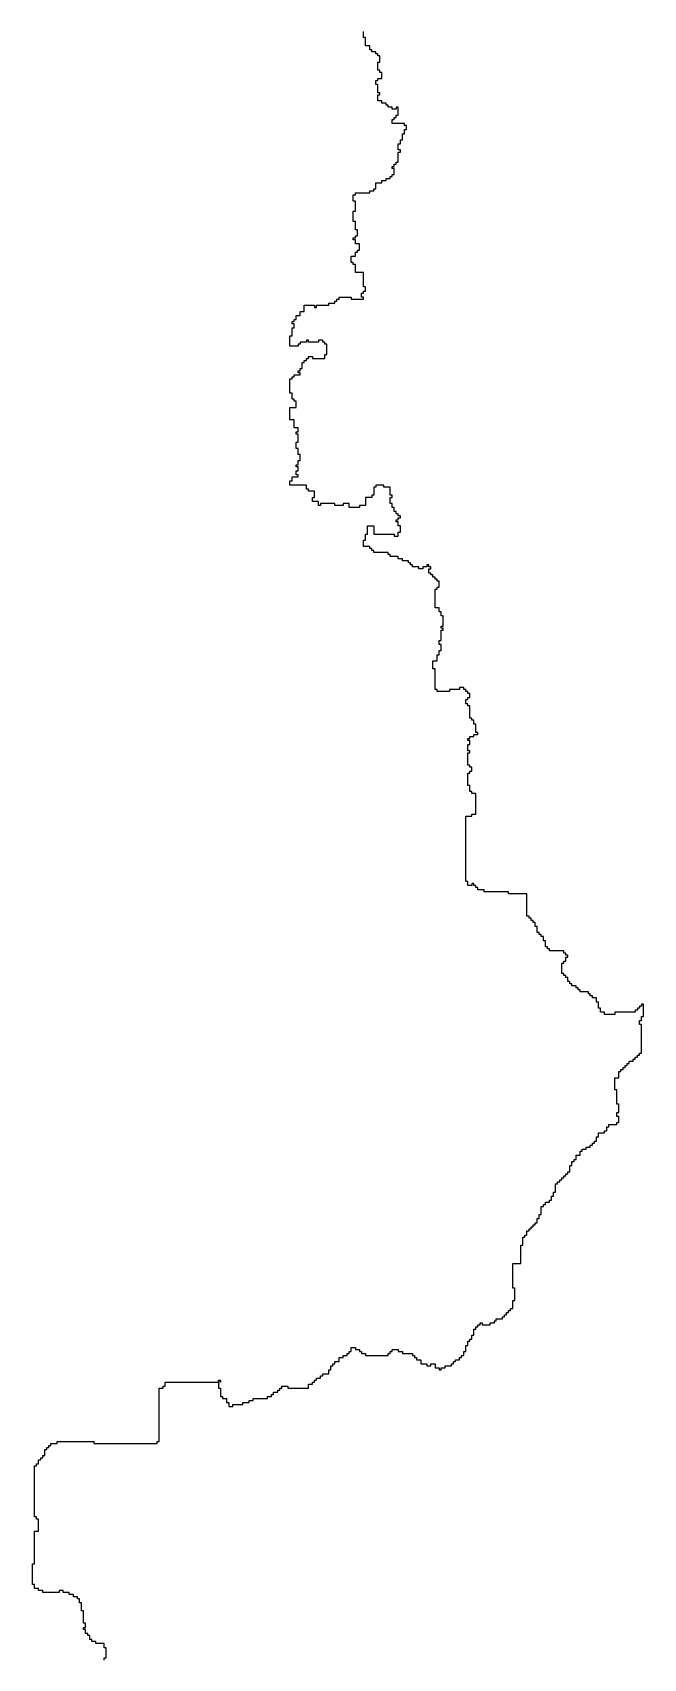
# Model space of a CAD drawing. Header units: inches. Extents: x -98695 to 376223, y 1122520 to 1501782.
# Drawn here: x 75497 to 84720, y 1147066 to 1171612 of the extents above; entities that cross this region are included whole.
import ezdxf

# ---------------------------------------------------------------- set-up
doc = ezdxf.new("R2010")
doc.units = ezdxf.units.IN
doc.header["$MEASUREMENT"] = 0
doc.layers.add('subs1', color=7, linetype='Continuous', true_color=0xc8dcf7)

msp = doc.modelspace()

# ---------------------------------------------------------------- linework, layer by layer
at = {"layer": 'subs1'}
msp.add_polyline3d([(76577, 1147043, 0), (76577, 1147074, 0), (76608, 1147074, 0), (76608, 1147228, 0), (76577, 1147228, 0), (76577, 1147290, 0), (76454, 1147290, 0), (76454, 1147321, 0), (76392, 1147321, 0), (76392, 1147351, 0), (76361, 1147351, 0), (76361, 1147413, 0), (76330, 1147413, 0), (76330, 1147444, 0), (76299, 1147444, 0), (76299, 1147506, 0), (76268, 1147506, 0), (76268, 1147536, 0), (76299, 1147536, 0), (76299, 1147598, 0), (76268, 1147598, 0), (76268, 1147783, 0), (76238, 1147783, 0), (76238, 1147907, 0), (76207, 1147907, 0), (76207, 1147968, 0), (76176, 1147968, 0), (76176, 1147999, 0), (76114, 1147999, 0), (76114, 1148030, 0), (76053, 1148030, 0), (76053, 1148061, 0), (75960, 1148061, 0), (75960, 1148092, 0), (75898, 1148092, 0), (75898, 1148061, 0), (75651, 1148061, 0), (75651, 1148092, 0), (75590, 1148092, 0), (75590, 1148123, 0), (75528, 1148123, 0), (75528, 1148184, 0), (75497, 1148184, 0), (75497, 1148493, 0), (75528, 1148493, 0), (75528, 1148986, 0), (75590, 1148986, 0), (75590, 1149171, 0), (75559, 1149171, 0), (75559, 1149202, 0), (75528, 1149202, 0), (75528, 1149973, 0), (75559, 1149973, 0), (75559, 1150004, 0), (75590, 1150004, 0), (75590, 1150066, 0), (75621, 1150066, 0), (75621, 1150097, 0), (75651, 1150097, 0), (75651, 1150128, 0), (75682, 1150128, 0), (75682, 1150220, 0), (75713, 1150220, 0), (75713, 1150251, 0), (75744, 1150251, 0), (75744, 1150282, 0), (75775, 1150282, 0), (75775, 1150313, 0), (75867, 1150313, 0), (75867, 1150344, 0), (76423, 1150344, 0), (76423, 1150313, 0), (77379, 1150313, 0), (77379, 1150344, 0), (77410, 1150344, 0), (77410, 1151146, 0), (77471, 1151146, 0), (77471, 1151176, 0), (77502, 1151176, 0), (77502, 1151238, 0), (78304, 1151238, 0), (78304, 1151146, 0), (78335, 1151146, 0), (78335, 1151022, 0), (78366, 1151022, 0), (78366, 1150991, 0), (78428, 1150991, 0), (78428, 1150930, 0), (78459, 1150930, 0), (78459, 1150868, 0), (78520, 1150868, 0), (78520, 1150899, 0), (78674, 1150899, 0), (78674, 1150930, 0), (78767, 1150930, 0), (78767, 1150960, 0), (78829, 1150960, 0), (78829, 1150991, 0), (79045, 1150991, 0), (79045, 1151022, 0), (79106, 1151022, 0), (79106, 1151053, 0), (79137, 1151053, 0), (79137, 1151084, 0), (79199, 1151084, 0), (79199, 1151115, 0), (79230, 1151115, 0), (79230, 1151146, 0), (79261, 1151146, 0), (79261, 1151176, 0), (79353, 1151176, 0), (79353, 1151146, 0), (79662, 1151146, 0), (79662, 1151207, 0), (79723, 1151207, 0), (79723, 1151238, 0), (79754, 1151238, 0), (79754, 1151269, 0), (79785, 1151269, 0), (79785, 1151300, 0), (79847, 1151300, 0), (79847, 1151331, 0), (79878, 1151331, 0), (79878, 1151361, 0), (79970, 1151361, 0), (79970, 1151423, 0), (80001, 1151423, 0), (80001, 1151485, 0), (80032, 1151485, 0), (80032, 1151516, 0), (80063, 1151516, 0), (80063, 1151547, 0), (80124, 1151547, 0), (80124, 1151608, 0), (80186, 1151608, 0), (80186, 1151639, 0), (80248, 1151639, 0), (80248, 1151670, 0), (80279, 1151670, 0), (80279, 1151701, 0), (80309, 1151701, 0), (80309, 1151762, 0), (80371, 1151762, 0), (80371, 1151732, 0), (80433, 1151732, 0), (80433, 1151701, 0), (80464, 1151701, 0), (80464, 1151670, 0), (80525, 1151670, 0), (80525, 1151639, 0), (80865, 1151639, 0), (80865, 1151670, 0), (80895, 1151670, 0), (80895, 1151701, 0), (80926, 1151701, 0), (80926, 1151732, 0), (81019, 1151732, 0), (81019, 1151701, 0), (81081, 1151701, 0), (81081, 1151670, 0), (81235, 1151670, 0), (81235, 1151639, 0), (81266, 1151639, 0), (81266, 1151608, 0), (81296, 1151608, 0), (81296, 1151577, 0), (81358, 1151577, 0), (81358, 1151516, 0), (81451, 1151516, 0), (81451, 1151485, 0), (81512, 1151485, 0), (81512, 1151516, 0), (81574, 1151516, 0), (81574, 1151454, 0), (81636, 1151454, 0), (81636, 1151423, 0), (81667, 1151423, 0), (81667, 1151454, 0), (81728, 1151454, 0), (81728, 1151485, 0), (81821, 1151485, 0), (81821, 1151516, 0), (81852, 1151516, 0), (81852, 1151547, 0), (81883, 1151547, 0), (81883, 1151577, 0), (81944, 1151577, 0), (81944, 1151608, 0), (81975, 1151608, 0), (81975, 1151639, 0), (82006, 1151639, 0), (82006, 1151701, 0), (82037, 1151701, 0), (82037, 1151793, 0), (82068, 1151793, 0), (82068, 1151855, 0), (82098, 1151855, 0), (82098, 1151886, 0), (82129, 1151886, 0), (82129, 1151948, 0), (82160, 1151948, 0), (82160, 1152040, 0), (82191, 1152040, 0), (82191, 1152071, 0), (82222, 1152071, 0), (82222, 1152102, 0), (82253, 1152102, 0), (82253, 1152133, 0), (82284, 1152133, 0), (82284, 1152102, 0), (82407, 1152102, 0), (82407, 1152133, 0), (82469, 1152133, 0), (82469, 1152163, 0), (82499, 1152163, 0), (82499, 1152194, 0), (82592, 1152194, 0), (82592, 1152225, 0), (82623, 1152225, 0), (82623, 1152256, 0), (82654, 1152256, 0), (82654, 1152287, 0), (82685, 1152287, 0), (82685, 1152318, 0), (82715, 1152318, 0), (82715, 1152349, 0), (82746, 1152349, 0), (82746, 1152472, 0), (82777, 1152472, 0), (82777, 1152657, 0), (82746, 1152657, 0), (82746, 1153027, 0), (82870, 1153027, 0), (82870, 1153305, 0), (82901, 1153305, 0), (82901, 1153428, 0), (82931, 1153428, 0), (82931, 1153459, 0), (82962, 1153459, 0), (82962, 1153521, 0), (82993, 1153521, 0), (82993, 1153552, 0), (83024, 1153552, 0), (83024, 1153582, 0), (83055, 1153582, 0), (83055, 1153613, 0), (83086, 1153613, 0), (83086, 1153644, 0), (83116, 1153644, 0), (83116, 1153706, 0), (83147, 1153706, 0), (83147, 1153768, 0), (83178, 1153768, 0), (83178, 1153891, 0), (83209, 1153891, 0), (83209, 1153922, 0), (83240, 1153922, 0), (83240, 1153953, 0), (83302, 1153953, 0), (83302, 1153983, 0), (83332, 1153983, 0), (83332, 1154045, 0), (83363, 1154045, 0), (83363, 1154107, 0), (83394, 1154107, 0), (83394, 1154230, 0), (83425, 1154230, 0), (83425, 1154261, 0), (83456, 1154261, 0), (83456, 1154292, 0), (83487, 1154292, 0), (83487, 1154323, 0), (83517, 1154323, 0), (83517, 1154354, 0), (83548, 1154354, 0), (83548, 1154384, 0), (83579, 1154384, 0), (83579, 1154415, 0), (83610, 1154415, 0), (83610, 1154508, 0), (83641, 1154508, 0), (83641, 1154570, 0), (83672, 1154570, 0), (83672, 1154600, 0), (83703, 1154600, 0), (83703, 1154662, 0), (83764, 1154662, 0), (83764, 1154724, 0), (83795, 1154724, 0), (83795, 1154755, 0), (83857, 1154755, 0), (83857, 1154785, 0), (83918, 1154785, 0), (83918, 1154816, 0), (83949, 1154816, 0), (83949, 1154847, 0), (83980, 1154847, 0), (83980, 1154878, 0), (84011, 1154878, 0), (84011, 1154940, 0), (84042, 1154940, 0), (84042, 1155001, 0), (84134, 1155001, 0), (84134, 1155032, 0), (84165, 1155032, 0), (84165, 1155094, 0), (84196, 1155094, 0), (84196, 1155125, 0), (84319, 1155125, 0), (84319, 1155156, 0), (84350, 1155156, 0), (84350, 1155248, 0), (84319, 1155248, 0), (84319, 1155310, 0), (84350, 1155310, 0), (84350, 1155433, 0), (84319, 1155433, 0), (84319, 1155649, 0), (84289, 1155649, 0), (84289, 1155834, 0), (84350, 1155834, 0), (84350, 1155927, 0), (84381, 1155927, 0), (84381, 1155958, 0), (84412, 1155958, 0), (84412, 1155988, 0), (84443, 1155988, 0), (84443, 1156019, 0), (84474, 1156019, 0), (84474, 1156050, 0), (84505, 1156050, 0), (84505, 1156081, 0), (84566, 1156081, 0), (84566, 1156112, 0), (84597, 1156112, 0), (84597, 1156143, 0), (84628, 1156143, 0), (84628, 1156174, 0), (84659, 1156174, 0), (84659, 1156204, 0), (84690, 1156204, 0), (84690, 1156636, 0), (84659, 1156636, 0), (84659, 1156698, 0), (84690, 1156698, 0), (84690, 1156760, 0), (84720, 1156760, 0), (84720, 1156945, 0), (84690, 1156945, 0), (84690, 1156914, 0), (84659, 1156914, 0), (84659, 1156883, 0), (84628, 1156883, 0), (84628, 1156852, 0), (84597, 1156852, 0), (84597, 1156821, 0), (84289, 1156821, 0), (84289, 1156790, 0), (84134, 1156790, 0), (84134, 1156821, 0), (84073, 1156821, 0), (84073, 1156883, 0), (84042, 1156883, 0), (84042, 1156976, 0), (84011, 1156976, 0), (84011, 1157037, 0), (83949, 1157037, 0), (83949, 1157068, 0), (83918, 1157068, 0), (83918, 1157099, 0), (83888, 1157099, 0), (83888, 1157130, 0), (83764, 1157130, 0), (83764, 1157161, 0), (83733, 1157161, 0), (83733, 1157192, 0), (83703, 1157192, 0), (83703, 1157222, 0), (83641, 1157222, 0), (83641, 1157253, 0), (83610, 1157253, 0), (83610, 1157284, 0), (83579, 1157284, 0), (83579, 1157346, 0), (83548, 1157346, 0), (83548, 1157377, 0), (83517, 1157377, 0), (83517, 1157407, 0), (83487, 1157407, 0), (83487, 1157562, 0), (83517, 1157562, 0), (83517, 1157593, 0), (83548, 1157593, 0), (83548, 1157654, 0), (83579, 1157654, 0), (83579, 1157685, 0), (83548, 1157685, 0), (83548, 1157716, 0), (83517, 1157716, 0), (83517, 1157747, 0), (83302, 1157747, 0), (83302, 1157778, 0), (83271, 1157778, 0), (83271, 1157808, 0), (83240, 1157808, 0), (83240, 1157901, 0), (83209, 1157901, 0), (83209, 1157963, 0), (83178, 1157963, 0), (83178, 1157994, 0), (83147, 1157994, 0), (83147, 1158024, 0), (83116, 1158024, 0), (83116, 1158117, 0), (83086, 1158117, 0), (83086, 1158179, 0), (83055, 1158179, 0), (83055, 1158209, 0), (83024, 1158209, 0), (83024, 1158240, 0), (82993, 1158240, 0), (82993, 1158271, 0), (82962, 1158271, 0), (82962, 1158610, 0), (82685, 1158610, 0), (82685, 1158641, 0), (82314, 1158641, 0), (82314, 1158672, 0), (82222, 1158672, 0), (82222, 1158703, 0), (82191, 1158703, 0), (82191, 1158734, 0), (82160, 1158734, 0), (82160, 1158765, 0), (82129, 1158765, 0), (82129, 1158734, 0), (82068, 1158734, 0), (82068, 1158796, 0), (82037, 1158796, 0), (82037, 1159783, 0), (82129, 1159783, 0), (82129, 1159813, 0), (82191, 1159813, 0), (82191, 1160122, 0), (82129, 1160122, 0), (82129, 1160153, 0), (82098, 1160153, 0), (82098, 1160245, 0), (82068, 1160245, 0), (82068, 1160430, 0), (82098, 1160430, 0), (82098, 1160461, 0), (82129, 1160461, 0), (82129, 1160523, 0), (82098, 1160523, 0), (82098, 1160554, 0), (82068, 1160554, 0), (82068, 1160739, 0), (82098, 1160739, 0), (82098, 1160770, 0), (82068, 1160770, 0), (82068, 1160862, 0), (82098, 1160862, 0), (82098, 1160924, 0), (82068, 1160924, 0), (82068, 1160955, 0), (82098, 1160955, 0), (82098, 1160986, 0), (82160, 1160986, 0), (82160, 1161017, 0), (82222, 1161017, 0), (82222, 1161047, 0), (82191, 1161047, 0), (82191, 1161171, 0), (82160, 1161171, 0), (82160, 1161232, 0), (82129, 1161232, 0), (82129, 1161263, 0), (82098, 1161263, 0), (82098, 1161448, 0), (82068, 1161448, 0), (82068, 1161479, 0), (82037, 1161479, 0), (82037, 1161541, 0), (82068, 1161541, 0), (82068, 1161572, 0), (82098, 1161572, 0), (82098, 1161633, 0), (82068, 1161633, 0), (82068, 1161664, 0), (82037, 1161664, 0), (82037, 1161695, 0), (82006, 1161695, 0), (82006, 1161726, 0), (81944, 1161726, 0), (81944, 1161695, 0), (81790, 1161695, 0), (81790, 1161664, 0), (81605, 1161664, 0), (81605, 1161695, 0), (81574, 1161695, 0), (81574, 1162004, 0), (81543, 1162004, 0), (81543, 1162127, 0), (81605, 1162127, 0), (81605, 1162220, 0), (81636, 1162220, 0), (81636, 1162281, 0), (81667, 1162281, 0), (81667, 1162374, 0), (81636, 1162374, 0), (81636, 1162435, 0), (81667, 1162435, 0), (81667, 1162590, 0), (81697, 1162590, 0), (81697, 1162621, 0), (81667, 1162621, 0), (81667, 1162651, 0), (81697, 1162651, 0), (81697, 1162806, 0), (81667, 1162806, 0), (81667, 1162867, 0), (81636, 1162867, 0), (81636, 1162929, 0), (81574, 1162929, 0), (81574, 1163207, 0), (81605, 1163207, 0), (81605, 1163237, 0), (81636, 1163237, 0), (81636, 1163330, 0), (81605, 1163330, 0), (81605, 1163361, 0), (81574, 1163361, 0), (81574, 1163392, 0), (81543, 1163392, 0), (81543, 1163423, 0), (81512, 1163423, 0), (81512, 1163453, 0), (81482, 1163453, 0), (81482, 1163515, 0), (81512, 1163515, 0), (81512, 1163546, 0), (81482, 1163546, 0), (81482, 1163577, 0), (81451, 1163577, 0), (81451, 1163546, 0), (81389, 1163546, 0), (81389, 1163515, 0), (81327, 1163515, 0), (81327, 1163546, 0), (81235, 1163546, 0), (81235, 1163577, 0), (81204, 1163577, 0), (81204, 1163608, 0), (81173, 1163608, 0), (81173, 1163638, 0), (81081, 1163638, 0), (81081, 1163669, 0), (81019, 1163669, 0), (81019, 1163700, 0), (80895, 1163700, 0), (80895, 1163731, 0), (80865, 1163731, 0), (80865, 1163762, 0), (80649, 1163762, 0), (80649, 1163793, 0), (80618, 1163793, 0), (80618, 1163824, 0), (80587, 1163824, 0), (80587, 1163854, 0), (80494, 1163854, 0), (80494, 1163947, 0), (80525, 1163947, 0), (80525, 1164039, 0), (80556, 1164039, 0), (80556, 1164163, 0), (80649, 1164163, 0), (80649, 1164039, 0), (80957, 1164039, 0), (80957, 1164009, 0), (81019, 1164009, 0), (81019, 1164070, 0), (81050, 1164070, 0), (81050, 1164163, 0), (81019, 1164163, 0), (81019, 1164225, 0), (80988, 1164225, 0), (80988, 1164255, 0), (81019, 1164255, 0), (81019, 1164286, 0), (81050, 1164286, 0), (81050, 1164317, 0), (81019, 1164317, 0), (81019, 1164348, 0), (80988, 1164348, 0), (80988, 1164379, 0), (80957, 1164379, 0), (80957, 1164441, 0), (80926, 1164441, 0), (80926, 1164502, 0), (80895, 1164502, 0), (80895, 1164595, 0), (80926, 1164595, 0), (80926, 1164626, 0), (80895, 1164626, 0), (80895, 1164749, 0), (80803, 1164749, 0), (80803, 1164780, 0), (80680, 1164780, 0), (80680, 1164749, 0), (80649, 1164749, 0), (80649, 1164626, 0), (80618, 1164626, 0), (80618, 1164595, 0), (80525, 1164595, 0), (80525, 1164471, 0), (80433, 1164471, 0), (80433, 1164441, 0), (80279, 1164441, 0), (80279, 1164502, 0), (80186, 1164502, 0), (80186, 1164471, 0), (80063, 1164471, 0), (80063, 1164502, 0), (79847, 1164502, 0), (79847, 1164471, 0), (79816, 1164471, 0), (79816, 1164533, 0), (79723, 1164533, 0), (79723, 1164595, 0), (79754, 1164595, 0), (79754, 1164687, 0), (79662, 1164687, 0), (79662, 1164718, 0), (79631, 1164718, 0), (79631, 1164780, 0), (79384, 1164780, 0), (79384, 1164842, 0), (79415, 1164842, 0), (79415, 1164903, 0), (79507, 1164903, 0), (79507, 1164934, 0), (79477, 1164934, 0), (79477, 1164996, 0), (79507, 1164996, 0), (79507, 1165057, 0), (79477, 1165057, 0), (79477, 1165088, 0), (79507, 1165088, 0), (79507, 1165150, 0), (79538, 1165150, 0), (79538, 1165243, 0), (79507, 1165243, 0), (79507, 1165335, 0), (79477, 1165335, 0), (79477, 1165428, 0), (79507, 1165428, 0), (79507, 1165551, 0), (79477, 1165551, 0), (79477, 1165582, 0), (79507, 1165582, 0), (79507, 1165644, 0), (79446, 1165644, 0), (79446, 1165767, 0), (79384, 1165767, 0), (79384, 1165952, 0), (79477, 1165952, 0), (79477, 1166045, 0), (79446, 1166045, 0), (79446, 1166075, 0), (79415, 1166075, 0), (79415, 1166168, 0), (79384, 1166168, 0), (79384, 1166384, 0), (79415, 1166384, 0), (79415, 1166415, 0), (79446, 1166415, 0), (79446, 1166446, 0), (79538, 1166446, 0), (79538, 1166476, 0), (79507, 1166476, 0), (79507, 1166507, 0), (79538, 1166507, 0), (79538, 1166538, 0), (79569, 1166538, 0), (79569, 1166631, 0), (79600, 1166631, 0), (79600, 1166661, 0), (79631, 1166661, 0), (79631, 1166692, 0), (79662, 1166692, 0), (79662, 1166723, 0), (79723, 1166723, 0), (79723, 1166692, 0), (79908, 1166692, 0), (79908, 1166754, 0), (79939, 1166754, 0), (79939, 1166908, 0), (79908, 1166908, 0), (79908, 1166939, 0), (79878, 1166939, 0), (79878, 1166970, 0), (79816, 1166970, 0), (79816, 1166939, 0), (79662, 1166939, 0), (79662, 1166970, 0), (79631, 1166970, 0), (79631, 1166939, 0), (79538, 1166939, 0), (79538, 1166908, 0), (79507, 1166908, 0), (79507, 1166877, 0), (79384, 1166877, 0), (79384, 1167032, 0), (79415, 1167032, 0), (79415, 1167155, 0), (79446, 1167155, 0), (79446, 1167217, 0), (79415, 1167217, 0), (79415, 1167248, 0), (79446, 1167248, 0), (79446, 1167278, 0), (79477, 1167278, 0), (79477, 1167340, 0), (79538, 1167340, 0), (79538, 1167402, 0), (79600, 1167402, 0), (79600, 1167494, 0), (79754, 1167494, 0), (79754, 1167463, 0), (79785, 1167463, 0), (79785, 1167494, 0), (79970, 1167494, 0), (79970, 1167525, 0), (80063, 1167525, 0), (80063, 1167556, 0), (80093, 1167556, 0), (80093, 1167587, 0), (80124, 1167587, 0), (80124, 1167618, 0), (80309, 1167618, 0), (80309, 1167587, 0), (80494, 1167587, 0), (80494, 1167618, 0), (80464, 1167618, 0), (80464, 1167679, 0), (80494, 1167679, 0), (80494, 1167710, 0), (80525, 1167710, 0), (80525, 1167772, 0), (80494, 1167772, 0), (80494, 1167988, 0), (80371, 1167988, 0), (80371, 1168111, 0), (80340, 1168111, 0), (80340, 1168142, 0), (80309, 1168142, 0), (80309, 1168235, 0), (80371, 1168235, 0), (80371, 1168296, 0), (80402, 1168296, 0), (80402, 1168327, 0), (80433, 1168327, 0), (80433, 1168420, 0), (80371, 1168420, 0), (80371, 1168481, 0), (80340, 1168481, 0), (80340, 1168512, 0), (80371, 1168512, 0), (80371, 1168543, 0), (80402, 1168543, 0), (80402, 1168636, 0), (80371, 1168636, 0), (80371, 1168759, 0), (80340, 1168759, 0), (80340, 1168913, 0), (80371, 1168913, 0), (80371, 1169068, 0), (80340, 1169068, 0), (80340, 1169160, 0), (80371, 1169160, 0), (80371, 1169191, 0), (80587, 1169191, 0), (80587, 1169222, 0), (80649, 1169222, 0), (80649, 1169253, 0), (80680, 1169253, 0), (80680, 1169345, 0), (80772, 1169345, 0), (80772, 1169376, 0), (80834, 1169376, 0), (80834, 1169407, 0), (80895, 1169407, 0), (80895, 1169438, 0), (80926, 1169438, 0), (80926, 1169469, 0), (80957, 1169469, 0), (80957, 1169561, 0), (80926, 1169561, 0), (80926, 1169592, 0), (80957, 1169592, 0), (80957, 1169623, 0), (80988, 1169623, 0), (80988, 1169654, 0), (81019, 1169654, 0), (81019, 1169808, 0), (81050, 1169808, 0), (81050, 1169839, 0), (81019, 1169839, 0), (81019, 1169931, 0), (81050, 1169931, 0), (81050, 1169993, 0), (81081, 1169993, 0), (81081, 1170085, 0), (81111, 1170085, 0), (81111, 1170147, 0), (81142, 1170147, 0), (81142, 1170209, 0), (81111, 1170209, 0), (81111, 1170240, 0), (80926, 1170240, 0), (80926, 1170301, 0), (80957, 1170301, 0), (80957, 1170332, 0), (80988, 1170332, 0), (80988, 1170363, 0), (81019, 1170363, 0), (81019, 1170486, 0), (80988, 1170486, 0), (80988, 1170456, 0), (80926, 1170456, 0), (80926, 1170486, 0), (80865, 1170486, 0), (80865, 1170517, 0), (80834, 1170517, 0), (80834, 1170548, 0), (80772, 1170548, 0), (80772, 1170579, 0), (80710, 1170579, 0), (80710, 1170672, 0), (80741, 1170672, 0), (80741, 1170702, 0), (80710, 1170702, 0), (80710, 1170826, 0), (80680, 1170826, 0), (80680, 1170887, 0), (80710, 1170887, 0), (80710, 1170918, 0), (80772, 1170918, 0), (80772, 1171011, 0), (80741, 1171011, 0), (80741, 1171042, 0), (80710, 1171042, 0), (80710, 1171165, 0), (80741, 1171165, 0), (80741, 1171258, 0), (80710, 1171258, 0), (80710, 1171289, 0), (80680, 1171289, 0), (80680, 1171319, 0), (80618, 1171319, 0), (80618, 1171350, 0), (80587, 1171350, 0), (80587, 1171412, 0), (80525, 1171412, 0), (80525, 1171535, 0), (80494, 1171535, 0), (80494, 1171628, 0)], dxfattribs=at)
msp.add_polyline3d([(78304, 1151238, 0), (78304, 1151269, 0), (78335, 1151269, 0), (78335, 1151238, 0)], close=True, dxfattribs=at)

doc.saveas('drawing.dxf')
